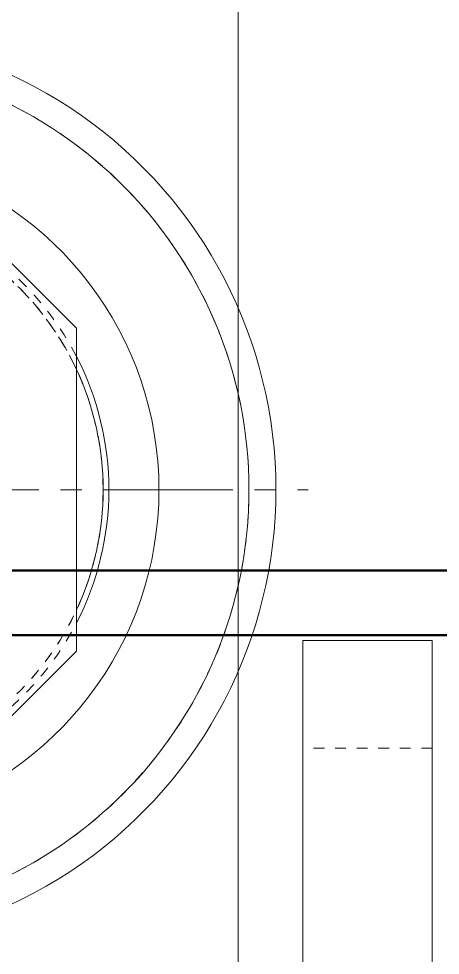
# Model space of a CAD drawing. Header units: millimetres. Extents: x -50460 to 50460, y -35640 to 35640.
# Drawn here: x -33375.1 to -33336, y 25801.2 to 25888.2 of the extents above; entities that cross this region are included whole.
import ezdxf

# ---------------------------------------------------------------- set-up
doc = ezdxf.new("R2010")
doc.units = ezdxf.units.MM
doc.linetypes.add('点画线', pattern=[18, 12, -2, 2, -2])
doc.linetypes.add('虚线', pattern=[2, 1, -1])
for name, color, linetype, lineweight in [('ACADSichtbare Kanten(DIN_Schmid)', 7, 'Continuous', 50), ('EB0', 7, 'Continuous', 15), ('中心线层', 1, '点画线', 18), ('尺寸线层', 4, 'Continuous', 18), ('粗实线层', 7, 'Continuous', 15), ('粗实线层_1', 7, 'Continuous', 15), ('细实线层', 3, 'Continuous', 18), ('虚线层', 100, '虚线', 18)]:
    doc.layers.add(name, color=color, linetype=linetype, lineweight=lineweight)

# ---------------------------------------------------------------- blocks, each defined once
blk = doc.blocks.new('*X1020')
at = {"layer": '中心线层'}
for p, q in [((51, -24.5), (51, -55.5)), ((35.5, -40), (66.5, -40))]:
    blk.add_line(p, q, dxfattribs=at)
at = {"layer": '粗实线层'}
for p, q in [((0, -80), (0, 0)), ((0, 0), (50, 0)), ((50, 0), (75, -25)), ((75, -25), (75, -55)), ((75, -55), (50, -80)), ((50, -80), (0, -80))]:
    blk.add_line(p, q, dxfattribs=at)
blk.add_circle((51, -40), 12.5, dxfattribs=at)
blk = doc.blocks.new('*X1018')
at = {"layer": '粗实线层_1'}
blk.add_blockref('*X1020', (15, 97.5), dxfattribs=at)
blk = doc.blocks.new('*X1021')
at = {"layer": '中心线层'}
blk.add_line((-3, 42.5), (88, 42.5), dxfattribs=at)
at = {"layer": '粗实线层'}
for radius, start, end in [(42.5, 0, 109.74992), (40, 0, 91.41506), (31.65, 0, 74.38802), (27, 0, 27.26604), (26.47, 0, 24.94752), (42.5, 250.25008, 360), (40, 268.58494, 0), (31.65, 285.61198, 0), (26.47, 335.05248, 0), (27, 332.73396, 360)]:
    blk.add_arc((42.5, 42.5), radius, start, end, dxfattribs=at)
at = {"layer": '虚线层', "linetype": '虚线', "lineweight": 18}
for radius, start, end in [(40, 0, 180.00002), (27, 27.26604, 180.00002), (26.47, 0, 180.00002), (26.47, 24.94752, 180.00002), (40, 180.00002, 0), (27, 180.00002, 332.73396), (26.47, 179.99998, 360), (26.47, 179.99998, 335.05248)]:
    blk.add_arc((42.5, 42.5), radius, start, end, dxfattribs=at)
blk = doc.blocks.new('*X1017')
at = {"layer": '粗实线层_1'}
for name, p in [('*X1018', (-15, -57.5)), ('*X1021', (8.5, -42.5))]:
    blk.add_blockref(name, p, dxfattribs=at)
blk = doc.blocks.new('*X1026')
at = {"layer": '粗实线层'}
for p, q in [((0, 0), (-12, 0)), ((-12, 0), (-12, -10)), ((0, -10), (0, 0)), ((-12, -10), (-12, -177)), ((0, -177), (0, -10))]:
    blk.add_line(p, q, dxfattribs=at)
at = {"layer": '虚线层'}
blk.add_line((0, -10), (-12, -10), dxfattribs=at)
blk = doc.blocks.new('*X1028')
at = {"layer": 'ACADSichtbare Kanten(DIN_Schmid)', "linetype": 'Continuous', "lineweight": 50}
for p, q in [((127.218, 29.411), (297.218, 29.411)), ((127.218, 23.411), (297.218, 23.411))]:
    blk.add_line(p, q, dxfattribs=at)
blk = doc.blocks.new('*X1024')
at = {"layer": '粗实线层_1'}
for name, p in [('*X1028', (-306.218, -62.411)), ('*X1026', (-101, -39.5))]:
    blk.add_blockref(name, p, dxfattribs=at)
blk = doc.blocks.new('*X947')
at = {"layer": 'EB0'}
blk.add_blockref('*X1017', (775, 212.5), dxfattribs=at)
at = {"layer": '粗实线层_1'}
blk.add_blockref('*X1024', (984, 238), dxfattribs=at)
blk = doc.blocks.new('*X805')
at = {"layer": 'EB0'}
blk.add_line((-650, 6477.5), (-650, 377.5), dxfattribs=at)
at = {"layer": '细实线层'}
blk.add_blockref('*X947', (-1515, 4855), dxfattribs=at)

msp = doc.modelspace()

# ---------------------------------------------------------------- block references
at = {"layer": '尺寸线层'}
msp.add_blockref('*X805', (-32704.742, 20776.945), dxfattribs=at)

doc.saveas('drawing.dxf')
